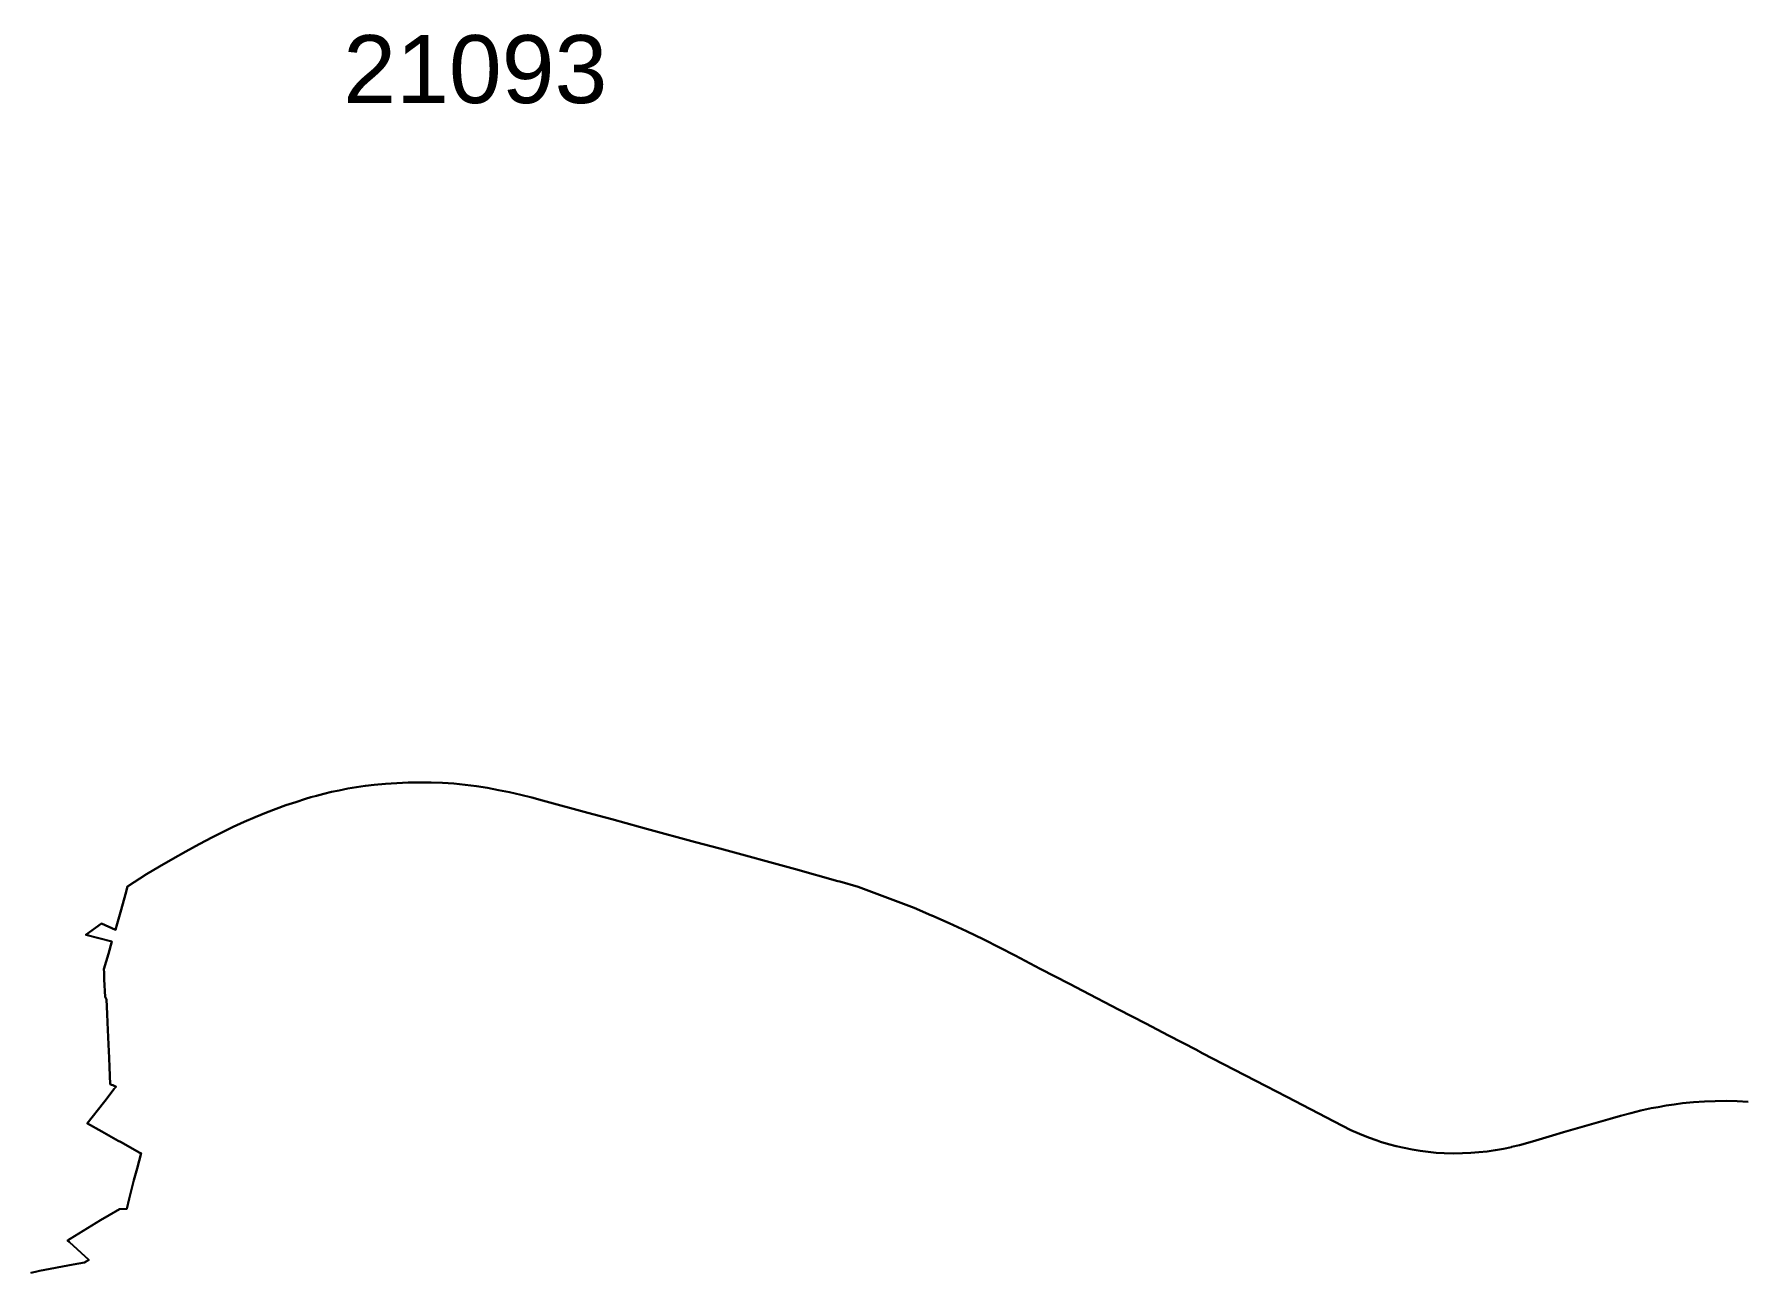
# Model space of a CAD drawing. Header units: inches. Extents: x 1341578 to 1502124, y 557203 to 748561.
# Drawn here: x 1409216 to 1422618, y 635231 to 644952 of the extents above; entities that cross this region are included whole.
import ezdxf
from ezdxf.enums import TextEntityAlignment as Align

# ---------------------------------------------------------------- set-up
doc = ezdxf.new("R2010")
doc.units = ezdxf.units.IN
doc.header["$MEASUREMENT"] = 0
doc.layers.add('Zipcode', color=7, linetype='Continuous')
doc.layers.add('ZipcodeAnno', color=7, linetype='Continuous')
doc.styles.add('Arial', font='arial.ttf')

msp = doc.modelspace()

# ---------------------------------------------------------------- linework, layer by layer
at = {"layer": 'Zipcode'}
for points in [[(1422660, 636574), (1422574, 636578), (1422574, 636578), (1422488, 636580), (1422488, 636580), (1422402, 636579), (1422402, 636579), (1422316, 636576), (1422316, 636576), (1422230, 636570), (1422230, 636570), (1422144, 636562), (1422080, 636553), (1422080, 636553), (1422017, 636543), (1422017, 636543), (1421954, 636532), (1421899, 636522), (1421818, 636504), (1421738, 636485), (1421658, 636463), (1421578, 636440), (1421210, 636334), (1421125, 636308), (1420968, 636262), (1420867, 636234), (1420804, 636219), (1420804, 636218), (1420740, 636205), (1420740, 636205), (1420677, 636193), (1420676, 636193), (1420612, 636184), (1420612, 636184), (1420548, 636177), (1420548, 636177), (1420483, 636172), (1420483, 636172), (1420418, 636169), (1420347, 636168), (1420275, 636170), (1420212, 636174), (1420212, 636174), (1420149, 636180), (1420149, 636180), (1420086, 636188), (1420086, 636188), (1420023, 636198), (1419961, 636211), (1419961, 636211), (1419899, 636225), (1419899, 636225), (1419838, 636242), (1419838, 636242), (1419777, 636260), (1419750, 636269), (1419681, 636294), (1419681, 636294), (1419612, 636322), (1419612, 636322), (1419544, 636351), (1419544, 636351), (1419478, 636384), (1419478, 636384), (1419412, 636418), (1419042, 636611), (1418879, 636696), (1418377, 636956), (1418332, 636980), (1418112, 637094), (1417934, 637187), (1417720, 637298), (1417441, 637445), (1417336, 637500), (1417107, 637618), (1417068, 637638), (1416909, 637721), (1416665, 637847), (1416529, 637912), (1416529, 637912), (1416393, 637974), (1416393, 637974), (1416256, 638036), (1416255, 638036), (1416117, 638095), (1415679, 638261), (1415536, 638301), (1415520, 638306), (1415187, 638400), (1414593, 638560), (1414403, 638610), (1414019, 638716), (1413972, 638729), (1413746, 638791), (1413558, 638842), (1413203, 638937), (1413118, 638961), (1413032, 638982), (1412945, 639002), (1412859, 639020), (1412771, 639036), (1412684, 639049), (1412596, 639061), (1412507, 639070), (1412507, 639070), (1412418, 639076), (1412418, 639076), (1412329, 639079), (1412329, 639079), (1412239, 639080), (1412239, 639080), (1412150, 639079), (1412150, 639079), (1412061, 639075), (1412061, 639075), (1411972, 639069), (1411972, 639069), (1411883, 639060), (1411814, 639052), (1411813, 639052), (1411744, 639042), (1411744, 639042), (1411675, 639031), (1411675, 639031), (1411607, 639017), (1411547, 639005), (1411488, 638991), (1411430, 638975), (1411387, 638963), (1411387, 638963), (1411345, 638951), (1411267, 638926), (1411267, 638926), (1411190, 638900), (1411114, 638873), (1411114, 638873), (1411038, 638844), (1410950, 638808), (1410950, 638808), (1410863, 638770), (1410863, 638770), (1410778, 638730), (1410615, 638649), (1410510, 638594), (1410406, 638537), (1410303, 638480), (1410200, 638420), (1410098, 638359), (1409947, 638262), (1409931, 638203), (1409898, 638081), (1409883, 638026), (1409868, 637971), (1409854, 637922), (1409744, 637972), (1409622, 637884), (1409826, 637830), (1409799, 637735), (1409763, 637615), (1409764, 637587), (1409766, 637534), (1409774, 637397), (1409784, 637377), (1409788, 637264), (1409791, 637196), (1409798, 637023), (1409803, 636918), (1409806, 636846), (1409811, 636712), (1409822, 636707), (1409832, 636703), (1409858, 636691), (1409844, 636674), (1409770, 636579), (1409759, 636566), (1409631, 636404), (1409635, 636403), (1409746, 636341), (1409876, 636268), (1409894, 636258), (1410045, 636174), (1410054, 636169), (1410023, 636051), (1409998, 635957), (1409962, 635812), (1409943, 635734), (1409884, 635731), (1409804, 635684), (1409737, 635643), (1409499, 635498), (1409486, 635490), (1409477, 635485), (1409492, 635471), (1409645, 635334), (1409611, 635313), (1409521, 635296), (1409258, 635246), (1409226, 635238), (1409189, 635231)], [(1409189, 635231), (1409226, 635238), (1409258, 635246), (1409521, 635296), (1409611, 635313), (1409645, 635334), (1409492, 635471), (1409477, 635485), (1409486, 635490), (1409499, 635498), (1409737, 635643), (1409804, 635684), (1409884, 635731), (1409943, 635734), (1409962, 635812), (1409998, 635957), (1410023, 636051), (1410054, 636169), (1410045, 636174), (1409894, 636258), (1409876, 636268), (1409746, 636341), (1409635, 636403), (1409631, 636404), (1409759, 636566), (1409770, 636579), (1409844, 636674), (1409858, 636691), (1409832, 636703), (1409822, 636707), (1409811, 636712), (1409806, 636846), (1409803, 636918), (1409798, 637023), (1409791, 637196), (1409788, 637264), (1409784, 637377), (1409774, 637397), (1409766, 637534), (1409764, 637587), (1409763, 637615), (1409799, 637735), (1409826, 637830), (1409622, 637884), (1409744, 637972), (1409854, 637922), (1409868, 637971), (1409883, 638026), (1409898, 638081), (1409931, 638203), (1409947, 638262), (1410098, 638359), (1410200, 638420), (1410303, 638480), (1410406, 638537), (1410510, 638594), (1410615, 638649), (1410778, 638730), (1410863, 638770), (1410863, 638770), (1410950, 638808), (1410950, 638808), (1411038, 638844), (1411114, 638873), (1411114, 638873), (1411190, 638900), (1411267, 638926), (1411267, 638926), (1411345, 638951), (1411387, 638963), (1411387, 638963), (1411430, 638975), (1411488, 638991), (1411547, 639005), (1411607, 639017), (1411675, 639031), (1411675, 639031), (1411744, 639042), (1411744, 639042), (1411813, 639052), (1411814, 639052), (1411883, 639060), (1411972, 639069), (1411972, 639069), (1412061, 639075), (1412061, 639075), (1412150, 639079), (1412150, 639079), (1412239, 639080), (1412239, 639080), (1412329, 639079), (1412329, 639079), (1412418, 639076), (1412418, 639076), (1412507, 639070), (1412507, 639070), (1412596, 639061), (1412684, 639049), (1412771, 639036), (1412859, 639020), (1412945, 639002), (1413032, 638982), (1413118, 638961), (1413203, 638937), (1413558, 638842), (1413746, 638791), (1413972, 638729), (1414019, 638716), (1414403, 638610), (1414593, 638560), (1415187, 638400), (1415520, 638306), (1415536, 638301), (1415679, 638261), (1416117, 638095), (1416255, 638036), (1416256, 638036), (1416393, 637974), (1416393, 637974), (1416529, 637912), (1416529, 637912), (1416665, 637847), (1416909, 637721), (1417068, 637638), (1417107, 637618), (1417336, 637500), (1417441, 637445), (1417720, 637298), (1417934, 637187), (1418112, 637094), (1418332, 636980), (1418377, 636956), (1418879, 636696), (1419042, 636611), (1419412, 636418), (1419478, 636384), (1419478, 636384), (1419544, 636351), (1419544, 636351), (1419612, 636322), (1419612, 636322), (1419681, 636294), (1419681, 636294), (1419750, 636269), (1419777, 636260), (1419838, 636242), (1419838, 636242), (1419899, 636225), (1419899, 636225), (1419961, 636211), (1419961, 636211), (1420023, 636198), (1420086, 636188), (1420086, 636188), (1420149, 636180), (1420149, 636180), (1420212, 636174), (1420212, 636174), (1420275, 636170), (1420347, 636168), (1420418, 636169), (1420483, 636172), (1420483, 636172), (1420548, 636177), (1420548, 636177), (1420612, 636184), (1420612, 636184), (1420676, 636193), (1420677, 636193), (1420740, 636205), (1420740, 636205), (1420804, 636218), (1420804, 636219), (1420867, 636234), (1420968, 636262), (1421125, 636308), (1421210, 636334), (1421578, 636440), (1421658, 636463), (1421738, 636485), (1421818, 636504), (1421899, 636522), (1421954, 636532), (1422017, 636543), (1422017, 636543), (1422080, 636553), (1422080, 636553), (1422144, 636562), (1422230, 636570), (1422230, 636570), (1422316, 636576), (1422316, 636576), (1422402, 636579), (1422402, 636579), (1422488, 636580), (1422488, 636580), (1422574, 636578), (1422574, 636578), (1422660, 636574)]]:
    msp.add_lwpolyline(points, dxfattribs=at)

# ---------------------------------------------------------------- texts
at = {"layer": 'ZipcodeAnno', "color": 18, "style": 'Arial'}
msp.add_text('21093', height=533.3, dxfattribs=at).set_placement((1412676, 644251), align=Align.BOTTOM_CENTER)

doc.saveas('drawing.dxf')
